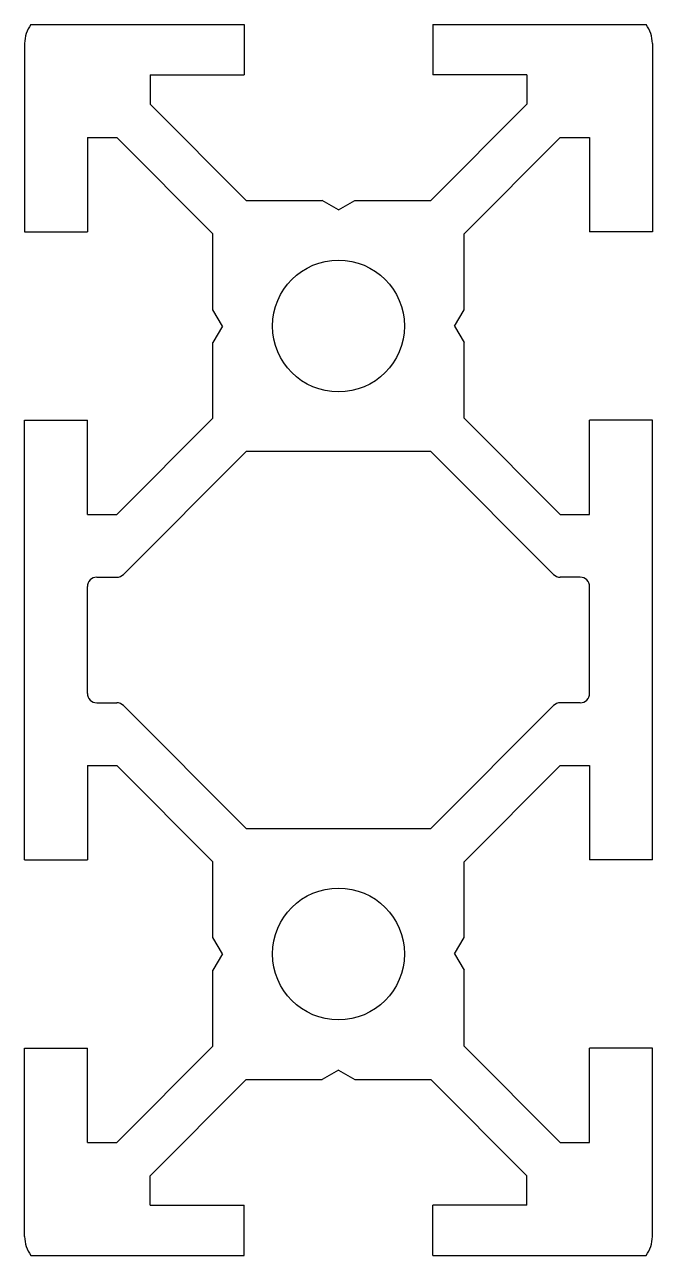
# Model space of a CAD drawing. Extents: x -10 to 10, y -19.6 to 19.6.
import ezdxf

# ---------------------------------------------------------------- set-up
doc = ezdxf.new("R2010")
doc.units = 0
doc.header["$MEASUREMENT"] = 0
doc.layers.get('0').update_dxf_attribs({"linetype": 'CONTINUOUS'})

msp = doc.modelspace()

# ---------------------------------------------------------------- linework, layer by layer
at = {"color": 7, "linetype": 'Continuous'}
for p, q in [((-9.8, 19.6), (-3, 19.6)), ((-3, 19.6), (-3, 18)), ((3, 19.6), (9.8, 19.6)), ((3, 19.6), (3, 18)), ((-10, 19), (-10, 13)), ((10, 19), (10, 13)), ((-6, 18), (-3, 18)), ((-6, 18), (-6, 17.061)), ((6, 18), (3, 18)), ((6, 18), (6, 17.061)), ((-6, 17.061), (-2.939, 14)), ((6, 17.061), (2.939, 14)), ((-8, 16), (-8, 13)), ((-8, 16), (-7.061, 16)), ((-7.061, 16), (-4, 12.939)), ((7.061, 16), (4, 12.939)), ((7.061, 16), (8, 16)), ((8, 16), (8, 13)), ((-2.939, 14), (-0.52, 14)), ((0, 13.7), (-0.52, 14)), ((0, 13.7), (0.52, 14)), ((0.52, 14), (2.939, 14)), ((-10, 13), (-8, 13)), ((-4, 10.52), (-4, 12.939)), ((4, 10.52), (4, 12.939)), ((10, 13), (8, 13)), ((-3.7, 10), (-4, 10.52)), ((3.7, 10), (4, 10.52)), ((-3.7, 10), (-4, 9.48)), ((3.7, 10), (4, 9.48)), ((-4, 7.061), (-4, 9.48)), ((4, 7.061), (4, 9.48)), ((-7.061, 4), (-4, 7.061)), ((7.061, 4), (4, 7.061)), ((-10, 7), (-8, 7)), ((-10, -7), (-10, 7)), ((-8, 4), (-8, 7)), ((10, 7), (8, 7)), ((8, 4), (8, 7)), ((10, -7), (10, 7)), ((-6.851, 2.088), (-2.939, 6)), ((2.939, 6), (-2.939, 6)), ((6.851, 2.088), (2.939, 6)), ((-8, 4), (-7.061, 4)), ((7.061, 4), (8, 4)), ((-7.7, 2), (-7.064, 2)), ((7.7, 2), (7.064, 2)), ((-8, -1.7), (-8, 1.7)), ((8, -1.7), (8, 1.7)), ((-7.7, -2), (-7.064, -2)), ((-6.851, -2.088), (-2.939, -6)), ((6.851, -2.088), (2.939, -6)), ((7.7, -2), (7.064, -2)), ((-8, -4), (-8, -7)), ((-8, -4), (-7.061, -4)), ((-7.061, -4), (-4, -7.061)), ((7.061, -4), (4, -7.061)), ((7.061, -4), (8, -4)), ((8, -4), (8, -7)), ((-2.939, -6), (2.939, -6)), ((-10, -7), (-8, -7)), ((10, -7), (8, -7)), ((-4, -9.48), (-4, -7.061)), ((4, -9.48), (4, -7.061)), ((-3.7, -10), (-4, -9.48)), ((3.7, -10), (4, -9.48)), ((-3.7, -10), (-4, -10.52)), ((3.7, -10), (4, -10.52)), ((-4, -12.939), (-4, -10.52)), ((4, -12.939), (4, -10.52)), ((-10, -13), (-8, -13)), ((-10, -19), (-10, -13)), ((-8, -16), (-8, -13)), ((-7.061, -16), (-4, -12.939)), ((7.061, -16), (4, -12.939)), ((10, -13), (8, -13)), ((8, -16), (8, -13)), ((10, -19), (10, -13)), ((0, -13.7), (-0.52, -14)), ((0, -13.7), (0.52, -14)), ((-6, -17.061), (-2.939, -14)), ((-2.939, -14), (-0.52, -14)), ((0.52, -14), (2.939, -14)), ((6, -17.061), (2.939, -14)), ((-8, -16), (-7.061, -16)), ((7.061, -16), (8, -16)), ((-6, -18), (-6, -17.061)), ((6, -18), (6, -17.061)), ((-6, -18), (-3, -18)), ((-3, -19.6), (-3, -18)), ((6, -18), (3, -18)), ((3, -19.6), (3, -18)), ((-9.8, -19.6), (-3, -19.6)), ((3, -19.6), (9.8, -19.6))]:
    msp.add_line(p, q, dxfattribs=at)
for centre in [(0, 10), (0, -10)]:
    msp.add_circle(centre, 2.1, dxfattribs=at)
for centre, radius, start, end in [((-9, 19), 1, 143.1301, 180), ((9, 19), 1, 0, 36.8699), ((-7.7, 1.7), 0.3, 90, 180), ((-7.064, 2.3), 0.3, 270, 315.0002), ((7.064, 2.3), 0.3, 225, 270), ((7.7, 1.7), 0.3, 360, 90), ((-7.7, -1.7), 0.3, 180, 270), ((7.7, -1.7), 0.3, 270, 0), ((-7.064, -2.3), 0.3, 44.9998, 90), ((7.064, -2.3), 0.3, 90, 135), ((-9, -19), 1, 180, 216.8699), ((9, -19), 1, 323.1301, 0)]:
    msp.add_arc(centre, radius, start, end, dxfattribs=at)

doc.saveas('drawing.dxf')
